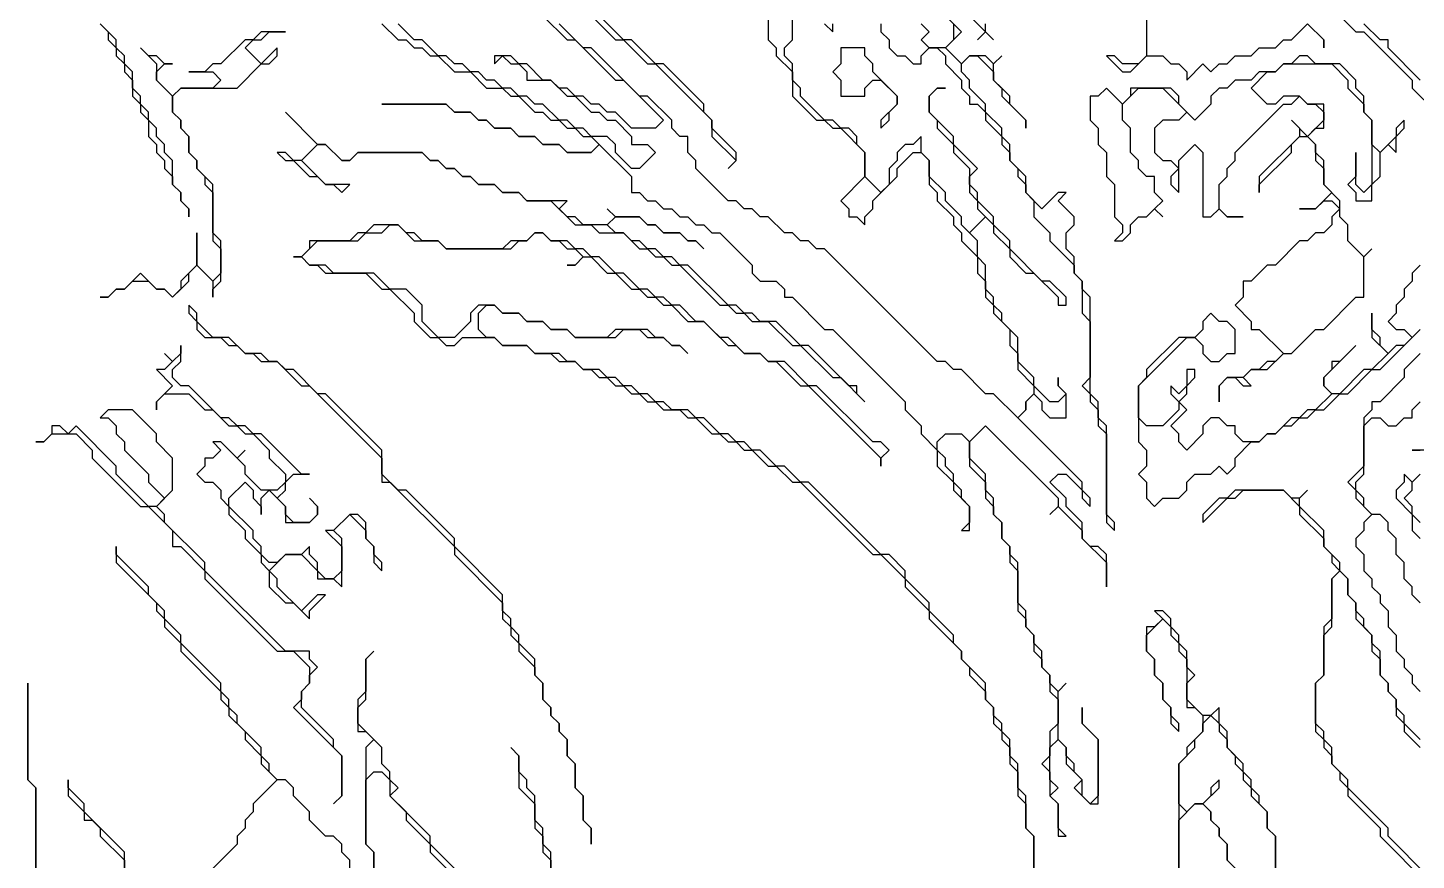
# Model space of a CAD drawing. Header units: metres. Extents: x 0 to 1000, y 0 to 1405.
# Drawn here: x 668 to 711.12, y 791.75 to 817.62 of the extents above; entities that cross this region are included whole.
import ezdxf

# ---------------------------------------------------------------- set-up
doc = ezdxf.new("R2010")
doc.units = ezdxf.units.M

msp = doc.modelspace()

# ---------------------------------------------------------------- linework, layer by layer
for points in [[(691, 818.5), (691, 817.25), (691.25, 817), (691.25, 816.75), (691.75, 816.25), (691.75, 815.5), (692.5, 814.75), (692.75, 814.75), (693, 814.5), (693.25, 814.5), (694, 813.75), (694, 813), (693.25, 812.25), (693.5, 812), (693.5, 811.75), (693.75, 811.75), (694, 811.5), (694, 811.75), (694.25, 812), (694.25, 812.25), (695, 813), (695, 813.25), (695.5, 813.75), (695.75, 813.75), (696, 813.5), (696, 812.75), (696.25, 812.5), (696.25, 812.25), (696.75, 811.75), (696.75, 811.5), (697, 811.25), (697, 811), (697.5, 810.5), (697.5, 810), (697.75, 809.75), (697.75, 809.25), (698, 809), (698, 808.75), (698.5, 808.25), (698.5, 807.75), (698.75, 807.5), (698.75, 807), (699.25, 806.5), (699.25, 806.25), (699, 806), (699, 805.75), (698.75, 805.5), (698, 806.25), (697.75, 806.25), (697, 807), (696.75, 807), (696.5, 807.25), (696.25, 807.25), (692.75, 810.75), (692.5, 810.75), (692.25, 811), (692, 811), (691.75, 811.25), (691.5, 811.25), (691, 811.75), (690.75, 811.75), (690.5, 812), (690.25, 812), (690, 812.25), (689.75, 812.25), (688.75, 813.25), (688.75, 813.5), (688.5, 813.75), (688.5, 814.25), (688.25, 814.25), (688, 814.5), (688, 814.75), (687.25, 815.5), (687, 815.5), (685.5, 817), (685.25, 817), (684.5, 817.75)], [(685.25, 818.25), (686.25, 817.25), (686.5, 817.25), (687.25, 816.5), (687.5, 816.5), (689.25, 814.75), (689.25, 814.25), (690, 813.5), (689.75, 813.25), (690, 813.5), (690, 813.75), (689.25, 814.5), (689.25, 814.75), (689, 815), (689, 815.25), (687.75, 816.5), (687.5, 816.5), (686.75, 817.25), (686.5, 817.25), (685.5, 818.25)], [(670.25, 817.75), (670.5, 817.5), (670.5, 817.25), (670.75, 817), (670.75, 816.75), (671, 816.5), (671, 816.25), (671.25, 816), (671.25, 815.5), (671.5, 815.25), (671.5, 815), (671.75, 814.75), (671.75, 814.25), (672, 814), (672, 813.75), (672.25, 813.5), (672.25, 813.25), (672.5, 813), (672.5, 812.75), (672.75, 812.5), (672.75, 812.25), (673, 812), (673, 811.75), (673, 812), (672.75, 812.25), (672.75, 812.5), (672.5, 812.75), (672.5, 813.5), (672.25, 813.75), (672.25, 814), (672, 814.25), (672, 814.5), (671.75, 814.75), (671.75, 815), (671.5, 815.25), (671.5, 815.5), (671.25, 815.75), (671.25, 816.25), (671, 816.5), (671, 816.75), (670.75, 817), (670.75, 817.25), (670.25, 817.75)], [(679, 817.75), (679.5, 817.25), (679.75, 817.25), (680, 817), (680.25, 817), (680.5, 816.75), (680.75, 816.75), (681.25, 816.25), (681.75, 816.25), (682.25, 815.75), (682.75, 815.75), (683, 815.5), (683.25, 815.5), (683.75, 815), (684, 815), (684.25, 814.75), (684.5, 814.75), (684.75, 814.5), (685, 814.5), (685.25, 814.25), (685.5, 814.25), (685.75, 814), (685.5, 813.75), (684.75, 813.75), (684.5, 814), (684, 814), (683.75, 814.25), (683.25, 814.25), (683, 814.5), (682.5, 814.5), (682.25, 814.75), (682, 814.75), (681.75, 815), (681.25, 815), (681, 815.25), (679, 815.25), (681, 815.25), (681.25, 815), (681.75, 815), (682, 814.75), (682.25, 814.75), (682.5, 814.5), (683, 814.5), (683.25, 814.25), (683.75, 814.25), (684, 814), (684.5, 814), (684.75, 813.75), (685.5, 813.75), (685.75, 814), (686.75, 813), (686.75, 812.5), (687, 812.5), (687.25, 812.25), (687.5, 812.25), (687.75, 812), (688, 812), (688.25, 811.75), (688.5, 811.75), (688.75, 811.5), (689, 811.5), (689.25, 811.25), (689.5, 811.25), (690.5, 810.25), (690.5, 810), (690.75, 809.75), (691.25, 809.75), (691.5, 809.5), (691.5, 809.25), (691.75, 809.25), (692.75, 808.25), (693, 808.25), (695.25, 806), (695.25, 805.75), (695.75, 805.25), (695.75, 805), (696.25, 804.5), (696.25, 804), (696.75, 803.5), (696.75, 803.25), (697.25, 802.75), (697.25, 802.25), (697, 802), (697.25, 802), (697.25, 802.75), (697, 803), (697, 803.25), (696.75, 803.5), (696.75, 803.75), (696.5, 804), (696.5, 804.25), (696.25, 804.5), (696.25, 804.75), (696.5, 805), (697, 805), (697.25, 804.75), (697.25, 804), (697.75, 803.5), (697.75, 803), (698, 802.75), (698, 802.5), (698.25, 802.25), (698.25, 801.75), (698.5, 801.5), (698.5, 801), (698.75, 800.75), (698.75, 799.5), (699, 799.25), (699, 799), (699.25, 798.75), (699.25, 798.25), (699.5, 798), (699.5, 797.75), (699.75, 797.5), (699.75, 797), (700, 796.75), (700, 796), (699.75, 795.75), (699.75, 795), (699.5, 794.75), (699.75, 794.5), (699.75, 793.75), (700, 793.5), (700, 792.5), (700.25, 792.5), (700, 792.75), (700, 793.5), (699.75, 793.75), (700, 794), (699.75, 794.25), (699.75, 795.25), (700, 795.5), (700.25, 795.25), (700.25, 794.75), (700.75, 794.25), (700.5, 794), (701, 793.5), (701.25, 793.5), (701.25, 795.5), (700.75, 796), (700.75, 796.5), (700.75, 796), (701.25, 795.5), (701.25, 793.75), (701, 793.5), (700.75, 793.75), (700.75, 794.25), (700.5, 794.5), (700.5, 794.75), (700.25, 795), (700.25, 795.25), (700, 795.5), (700, 797), (700.25, 797.25), (700, 797), (699.75, 797.25), (699.75, 797.5), (699.5, 797.75), (699.5, 798.25), (699.25, 798.5), (699.25, 798.75), (699, 799), (699, 799.5), (698.75, 799.75), (698.75, 801), (698.5, 801.25), (698.5, 801.5), (698.25, 801.75), (698.25, 802.25), (698, 802.5), (698, 803), (697.75, 803.25), (697.75, 803.75), (697.25, 804.25), (697.25, 804.75), (697.75, 805.25), (700, 803), (700, 802.75), (699.75, 802.5), (700, 802.75), (700.75, 802), (700.75, 801.75), (701.5, 801), (701.5, 800.25), (701.5, 801.25), (701.25, 801.5), (701, 801.5), (700.75, 801.75), (700.75, 802.25), (700.25, 802.75), (700.25, 803), (699.75, 803.5), (700, 803.75), (700.25, 803.75), (700.75, 803.25), (700.75, 803), (701, 802.75), (701, 803), (700.75, 803.25), (700.75, 803.5), (698.75, 805.5), (699, 805.75), (699, 806), (699.25, 806.25), (699.5, 806), (699.5, 805.75), (699.75, 805.5), (700.25, 805.5), (700.25, 806.25), (700, 806.5), (700, 806.75), (700, 806.5), (700.25, 806.25), (700, 806), (699.75, 806), (699.25, 806.5), (699.25, 806.75), (698.75, 807.25), (698.75, 808), (698.25, 808.5), (698.25, 808.75), (698, 809), (698, 809.25), (697.75, 809.5), (697.75, 810.25), (697.5, 810.5), (697.5, 811), (697.25, 811.25), (697.75, 811.75), (698, 811.5), (698, 811.25), (698.5, 810.75), (698.5, 810.5), (699, 810), (699.25, 810), (700, 809.25), (700, 809), (700.25, 809), (700.25, 809.25), (699.75, 809.75), (699.5, 809.75), (698.5, 810.75), (698.5, 811), (698, 811.5), (698, 811.75), (697.5, 812.25), (697.5, 812.5), (697.25, 812.75), (697.25, 813), (697.5, 813.25), (696.75, 814), (696.75, 814.25), (696, 815), (696, 815.5), (696.25, 815.75), (696.5, 815.75), (696.25, 815.75), (696, 815.5), (696, 815), (696.25, 814.75), (696.25, 814.5), (696.75, 814), (696.75, 813.75), (697.25, 813.25), (697.25, 812.5), (697.5, 812.25), (697.5, 812), (697.75, 811.75), (697.25, 811.25), (697, 811.5), (697, 811.75), (696.5, 812.25), (696.5, 812.5), (696, 813), (696, 813.5), (695.75, 813.75), (695.75, 814.25), (695.5, 814), (695.25, 814), (695, 813.75), (695, 813.5), (694.75, 813.25), (694.75, 812.75), (694.5, 812.5), (694, 813), (694, 813.75), (693.75, 814), (693.75, 814.25), (693.5, 814.5), (693.25, 814.5), (693, 814.75), (692.75, 814.75), (692, 815.5), (692, 815.75), (691.75, 816), (691.75, 816.5), (691.5, 816.75), (691.5, 817), (691.75, 817.25), (691.75, 818)], [(684, 818), (684.75, 817.25), (685, 817.25), (686.25, 816), (686.5, 816), (687.75, 814.75), (687.5, 814.5), (686.75, 814.5), (686.25, 815), (686, 815), (685.75, 815.25), (685.5, 815.25), (685.25, 815.5), (685, 815.5), (684.75, 815.75), (684.5, 815.75), (684.25, 816), (684, 816), (683.5, 816.5), (683.25, 816.5), (683, 816.75), (682.5, 816.75), (682.5, 816.5), (682.75, 816.75), (683, 816.5), (683.25, 816.5), (683.5, 816.25), (683.5, 816), (684.25, 816), (684.75, 815.5), (685, 815.5), (685.5, 815), (685.75, 815), (686, 814.75), (686.25, 814.75), (686.75, 814.25), (686.75, 814), (687.25, 814), (687.5, 813.75), (687, 813.25), (686.75, 813.25), (686.25, 813.75), (686.25, 814), (686, 814.25), (685.5, 814.25), (685.25, 814.5), (685, 814.5), (684.75, 814.75), (684.5, 814.75), (684, 815.25), (683.75, 815.25), (683.5, 815.5), (683.25, 815.5), (683, 815.75), (682.75, 815.75), (682.5, 816), (682.25, 816), (682, 816.25), (681.75, 816.25), (681.5, 816.5), (681.25, 816.5), (681, 816.75), (680.75, 816.75), (680.25, 817.25), (680, 817.25), (679.5, 817.75)], [(692.75, 817.75), (693, 817.5), (693, 817.75)], [(694.5, 817.75), (694.5, 817.5), (694.75, 817.25), (694.75, 817), (695, 816.75), (695.25, 816.75), (695.5, 816.5), (695.75, 816.5), (695.75, 816.75), (696, 817), (696.25, 817), (696.5, 816.75), (696.5, 816.5), (697, 816), (697, 815.75), (697.25, 815.5), (697.25, 815.25), (697.5, 815.25), (697.75, 815), (697.75, 814.75), (698.25, 814.25), (698.25, 814), (698.5, 813.75), (698.5, 813.5), (698.75, 813.25), (698.75, 813), (699, 812.75), (699, 812.5), (699.25, 812.25), (699.25, 811.75), (699.75, 811.25), (699.75, 811), (700.5, 810.25), (700.5, 810), (700.75, 809.75), (700.75, 808.75), (701, 808.5), (701, 806.75), (700.75, 806.5), (701, 806.25), (701, 806), (701.25, 805.75), (701.25, 805.25), (701.5, 805), (701.5, 802.25), (701.75, 802), (701.75, 802.25), (701.5, 802.5), (701.5, 805.25), (701.25, 805.5), (701.25, 806), (701, 806.25), (701, 809.25), (700.75, 809.5), (700.75, 809.75), (700.5, 810), (700.5, 810.5), (700.25, 810.75), (700.25, 811.25), (700.5, 811.5), (700.5, 811.75), (700, 812.25), (700.25, 812.5), (700, 812.5), (699.5, 812), (699, 812.5), (699, 813), (698.5, 813.5), (698.5, 814), (698.25, 814.25), (698.25, 814.5), (697.75, 815), (697.75, 815.25), (697.25, 815.75), (697.25, 816), (697, 816.25), (697, 816.5), (697.25, 816.75), (697.5, 816.75), (698, 816.25), (698, 816), (698.25, 815.75), (698.25, 815.5), (699, 814.75), (699, 814.5), (699, 814.75), (698.5, 815.25), (698.5, 815.5), (698, 816), (698, 816.5), (698.25, 816.75), (698, 816.5), (697.75, 816.75), (697.25, 816.75), (697, 816.5), (696.5, 817), (697, 817.5), (696.5, 818)], [(696.75, 817.75), (696.75, 817.25), (696.5, 817), (696, 817), (695.75, 817.25), (696, 817.5), (695.75, 817.75)], [(697.25, 818), (697.75, 817.5), (697.5, 817.25), (697.75, 817.5), (698, 817.25), (697.75, 817.5), (697.75, 817.75)], [(702.75, 818), (702.75, 816.75), (702.5, 816.5), (702, 816.5), (701.75, 816.75), (701.5, 816.75), (702, 816.25), (702.25, 816.25), (702.75, 816.75), (703.25, 816.75), (703.5, 816.5), (703.75, 816.5), (704, 816.25), (704, 816), (704.5, 816.5), (704.75, 816.25), (705, 816.5), (705.25, 816.5), (705.5, 816.75), (706, 816.75), (706.25, 817), (706.75, 817), (707, 817.25), (707.25, 817.25), (707.75, 817.75), (708.25, 817.25), (708.25, 817), (708.25, 817.25), (707.75, 817.75)], [(708.75, 818), (709.25, 817.5), (709.5, 817.5), (711, 816), (711, 815.75), (711.75, 815)], [(711.25, 816), (710.25, 817), (710.25, 817.25), (710, 817.25), (709.5, 817.75)], [(699.25, 791.5), (699.25, 792.5), (699, 792.75), (699, 793.75), (698.75, 794), (698.75, 794.75), (698.5, 795), (698.5, 795.5), (698.25, 795.75), (698.25, 796), (698, 796.25), (698, 796.5), (697.75, 796.75), (697.75, 797.25), (697, 798), (697, 798.25), (696.75, 798.5), (696.75, 798.75), (696, 799.5), (696, 799.75), (695.25, 800.5), (695.25, 800.75), (694.75, 801.25), (694.5, 801.25), (692.25, 803.5), (692, 803.5), (691.5, 804), (691.25, 804), (690.75, 804.5), (690.5, 804.5), (690.25, 804.75), (690, 804.75), (689.75, 805), (689.5, 805), (689, 805.5), (688.75, 805.5), (688.5, 805.75), (688, 805.75), (687.75, 806), (687.5, 806), (687.25, 806.25), (687, 806.25), (686.75, 806.5), (686.5, 806.5), (686.25, 806.75), (686, 806.75), (685.75, 807), (685.25, 807), (685, 807.25), (684.75, 807.25), (684.5, 807.5), (683.75, 807.5), (683.5, 807.75), (682.75, 807.75), (682.5, 808), (682.25, 808), (682, 808.25), (682, 808.75), (682.25, 809), (682.5, 809), (682.75, 808.75), (683.25, 808.75), (683.5, 808.5), (684, 808.5), (684.25, 808.25), (684.75, 808.25), (685, 808), (686.25, 808), (686.5, 808.25), (687, 808.25), (687.25, 808), (687.75, 808), (688, 807.75), (688.25, 807.75), (688.5, 807.5), (688.25, 807.75), (688, 807.75), (687.75, 808), (687.5, 808), (687.25, 808.25), (686.25, 808.25), (686, 808), (685, 808), (684.75, 808.25), (684.25, 808.25), (684, 808.5), (683.5, 808.5), (683.25, 808.75), (682.75, 808.75), (682.5, 809), (682, 809), (681.75, 808.75), (681.75, 808.5), (681.25, 808), (680.75, 808), (680.25, 808.5), (680.25, 809), (679.75, 809.5), (679.25, 809.5), (678.75, 810), (677.5, 810), (677.25, 810.25), (676.75, 810.25), (676.5, 810.5), (677, 811), (678.25, 811), (678.5, 811.25), (679, 811.25), (679.25, 811.5), (679.5, 811.5), (680, 811), (680.75, 811), (681, 810.75), (683, 810.75), (683.25, 811), (683.5, 811), (683.75, 811.25), (684, 811.25), (684.25, 811), (684.5, 811), (684.75, 810.75), (685, 810.75), (685.25, 810.5), (685, 810.25), (684.75, 810.25), (685, 810.25), (685.25, 810.5), (685.5, 810.5), (686, 810), (686.25, 810), (686.75, 809.5), (687, 809.5), (687.25, 809.25), (687.5, 809.25), (687.75, 809), (688, 809), (688.5, 808.5), (689, 808.5), (689.75, 807.75), (690, 807.75), (690.25, 807.5), (690.75, 807.5), (691, 807.25), (691.25, 807.25), (692, 806.5), (692.25, 806.5), (694.5, 804.25), (694.5, 804), (694.5, 804.25), (694.75, 804.5), (694.5, 804.75), (694.25, 804.75), (692.5, 806.5), (692.25, 806.5), (691.5, 807.25), (691, 807.25), (690.75, 807.5), (690.25, 807.5), (689.75, 808), (689.5, 808), (689, 808.5), (688.75, 808.5), (688.25, 809), (688, 809), (687.75, 809.25), (687.5, 809.25), (687.25, 809.5), (687, 809.5), (686.5, 810), (686.25, 810), (685.75, 810.5), (685.5, 810.5), (685.25, 810.75), (685, 810.75), (684.75, 811), (684.25, 811), (684, 811.25), (683.75, 811.25), (683.5, 811), (683, 811), (682.75, 810.75), (681, 810.75), (680.75, 811), (680.25, 811), (680, 811.25), (679.75, 811.25), (679.5, 811.5), (678.75, 811.5), (678.5, 811.25), (678.25, 811.25), (678, 811), (676.75, 811), (676.75, 810.75), (676.5, 810.5), (676.25, 810.5), (676.5, 810.5), (676.75, 810.25), (677, 810.25), (677.25, 810), (678.5, 810), (679, 809.5), (679.25, 809.5), (680, 808.75), (680, 808.5), (680.5, 808), (680.75, 808), (681, 807.75), (681.25, 807.75), (681.5, 808), (682.5, 808), (682.75, 807.75), (683.5, 807.75), (683.75, 807.5), (684.25, 807.5), (684.5, 807.25), (685, 807.25), (685.25, 807), (685.5, 807), (685.75, 806.75), (686, 806.75), (686.25, 806.5), (686.5, 806.5), (686.75, 806.25), (687, 806.25), (687.25, 806), (687.5, 806), (687.75, 805.75), (688.25, 805.75), (688.5, 805.5), (688.75, 805.5), (689.25, 805), (689.5, 805), (689.75, 804.75), (690, 804.75), (690.25, 804.5), (690.5, 804.5), (691, 804), (691.25, 804), (691.75, 803.5), (692, 803.5), (694.25, 801.25), (694.5, 801.25), (695.25, 800.5), (695.25, 800.25), (696, 799.5), (696, 799.25), (697, 798.25), (697, 798), (697.25, 797.75), (697.25, 797.5), (697.75, 797), (697.75, 796.75), (698, 796.5), (698, 796), (698.25, 795.75), (698.25, 795.5), (698.5, 795.25), (698.5, 794.75), (698.75, 794.5), (698.75, 793.75), (699, 793.5), (699, 792.75), (699.25, 792.5), (699.25, 791.25)], [(711.25, 810.25), (711, 810), (711, 809.75), (710.75, 809.5), (710.75, 809.25), (710.5, 809), (710.5, 808.75), (710.25, 808.5), (710.5, 808.25), (710.75, 808.25), (711, 808), (710.75, 807.75), (710.5, 807.75), (710.25, 807.5), (710, 807.75), (710, 808), (709.75, 808.25), (709.75, 808.75), (709.75, 808), (710.25, 807.5), (709.75, 807), (709.5, 807), (708.75, 806.25), (708.5, 806.25), (708.25, 806.5), (708.25, 806.75), (709.25, 807.75), (708.75, 807.25), (708.5, 807.25), (708.5, 807), (708.25, 806.75), (708.25, 806.5), (708.5, 806.25), (708, 805.75), (707.75, 805.75), (707.5, 805.5), (707.25, 805.5), (706.75, 805), (706.5, 805), (706.25, 804.75), (705.75, 804.75), (705.5, 805), (705.5, 805.25), (705.25, 805.25), (705, 805.5), (704.75, 805.5), (704.5, 805.25), (704.5, 805), (704, 804.5), (703.75, 804.75), (703.75, 805), (703.5, 805.25), (704, 805.75), (703.75, 806), (704, 806.25), (704, 806.5), (704.25, 806.75), (704.25, 807), (704, 807), (704, 806.5), (703.75, 806.25), (703.5, 806.5), (703.5, 806.25), (703.75, 806), (703.75, 805.75), (703.25, 805.25), (702.75, 805.25), (702.5, 805.5), (702.5, 806.5), (704, 808), (704.25, 808), (704.5, 807.75), (704.5, 807.5), (704.75, 807.25), (705, 807.25), (705.25, 807.5), (705.5, 807.5), (705.5, 808.25), (705.25, 808.5), (705, 808.5), (704.75, 808.75), (704.5, 808.5), (704.5, 808.25), (704.25, 808), (703.75, 808), (702.75, 807), (702.75, 806.75), (702.5, 806.5), (702.5, 804.75), (702.75, 804.5), (702.75, 804), (702.5, 803.75), (702.75, 803.5), (702.75, 803), (703, 802.75), (703.25, 803), (703.75, 803), (704, 803.25), (704, 803.5), (704.25, 803.75), (704.75, 803.75), (705, 804), (705.25, 803.75), (705.5, 804), (705.5, 804.25), (706, 804.75), (706.25, 804.75), (706.5, 805), (706.75, 805), (707, 805.25), (707.25, 805.25), (707.5, 805.5), (707.75, 805.5), (708, 805.75), (708.25, 805.75), (708.75, 806.25), (709, 806.25), (709.75, 807), (710, 807), (711.25, 808.25)], [(711.25, 807.5), (710.75, 807), (710.75, 806.75), (710, 806), (709.75, 806), (709.75, 805.75), (709.5, 805.5), (709.5, 804), (709, 803.5), (709.25, 803.25), (709.25, 803), (709.75, 802.5), (709.5, 802.25), (709.5, 802), (709.25, 801.75), (709.25, 801.5), (709.5, 801.25), (709.5, 800.75), (709.75, 800.5), (709.75, 800.25), (710, 800), (710, 799.75), (710.25, 799.5), (710.25, 799), (710.5, 798.75), (710.5, 798.25), (710.75, 798), (710.75, 797.75), (711, 797.5), (711, 797.25), (711.25, 797)], [(711.25, 799.75), (711, 800), (711, 800.25), (710.75, 800.5), (710.75, 801), (710.5, 801.25), (710.5, 801.75), (710.25, 802), (710.25, 802.25), (710, 802.5), (709.75, 802.5), (709.5, 802.75), (709.5, 803), (709.25, 803.25), (709.25, 803.5), (709.5, 803.75), (709.5, 805.25), (709.75, 805.5), (710, 805.5), (710.25, 805.25), (710.5, 805.25), (710.75, 805.5), (711, 805.5), (711, 805.75), (711.25, 806)], [(711.5, 804.5), (711, 804.5), (711.25, 804.5)], [(711.25, 803.75), (711, 803.5), (710.75, 803.75), (710.75, 803.5), (710.5, 803.25), (710.5, 803), (711, 802.5), (711, 802), (711.25, 801.75)], [(711.25, 802.25), (711, 802.5), (711, 802.75), (710.75, 803), (711, 803.25), (711, 803.5), (711.25, 803.75)], [(711.25, 795.5), (710.75, 796), (710.75, 796.25), (710.5, 796.5), (710.5, 796.75), (710.25, 797), (710.25, 797.25), (710, 797.5), (710, 798.25), (709.75, 798.5), (709.75, 798.75), (709.5, 799), (709.5, 799.25), (709.25, 799.5), (709.25, 799.75), (709, 800), (709, 800.5), (708.75, 800.75), (708.75, 801), (708.25, 801.5), (708.25, 802), (707.5, 802.75), (707.5, 803), (707.75, 803.25), (707.5, 803), (707.25, 803), (707, 803.25), (705.5, 803.25), (705.25, 803), (705, 803), (704.5, 802.5), (704.5, 802.25), (705.25, 803), (705.5, 803), (705.75, 803.25), (707, 803.25), (707.5, 802.75), (707.5, 802.5), (708.25, 801.75), (708.25, 801.5), (708.5, 801.25), (708.5, 801), (708.75, 800.75), (708.5, 800.5), (708.5, 799.25), (708.25, 799), (708.25, 797.5), (708, 797.25), (708, 795.75), (708.25, 795.5), (708.25, 795.25), (708.5, 795), (708.5, 794.75), (708.75, 794.5), (708.75, 794.25), (709, 794), (709, 793.75), (710, 792.75), (710, 792.5), (711.5, 791)], [(678, 791), (678, 791.75), (677.75, 792), (677.75, 792.25), (677.5, 792.5), (677.25, 792.5), (676.75, 793), (676.75, 793.25), (676.25, 793.75), (676.25, 794), (676, 794.25), (675.75, 794.25), (675.5, 794.5), (675.5, 794.75), (675.25, 795), (675.25, 795.25), (674.5, 796), (674.5, 796.25), (674.25, 796.5), (674.25, 796.75), (674, 797), (674, 797.25), (672.75, 798.5), (672.75, 798.75), (672.25, 799.25), (672.25, 799.5), (671.75, 800), (671.75, 800.25), (670.75, 801.25), (670.75, 801.5), (670.75, 801), (672, 799.75), (672, 799.5), (672.25, 799.25), (672.25, 799), (672.75, 798.5), (672.75, 798.25), (674, 797), (674, 796.75), (674.25, 796.5), (674.25, 796.25), (674.75, 795.75), (674.75, 795.5), (675.25, 795), (675.25, 794.75), (675.75, 794.25), (675, 793.5), (675, 793.25), (674.75, 793), (674.75, 792.75), (674.5, 792.5), (674.5, 792.25), (673, 790.75)], [(711.5, 791.25), (710.25, 792.5), (710.25, 792.75), (709, 794), (709, 794.25), (708.5, 794.75), (708.5, 795.25), (708.25, 795.5), (708.25, 795.75), (708, 796), (708, 797.25), (708.25, 797.5), (708.25, 798.75), (708.5, 799), (708.5, 800.5), (708.75, 800.75), (709, 800.5), (709, 800), (709.25, 799.75), (709.25, 799.25), (709.75, 798.75), (709.75, 798.25), (710, 798), (710, 797.5), (710.25, 797.25), (710.25, 797), (710.5, 796.75), (710.5, 796.25), (710.75, 796), (710.75, 795.75), (711.25, 795.25)], [(706.75, 791.5), (706.75, 792.5), (706.5, 792.75), (706.5, 793.25), (706.25, 793.5), (706.25, 793.75), (706, 794), (706, 794.25), (705.75, 794.5), (705.75, 794.75), (705.25, 795.25), (705.25, 795.75), (705, 796), (705, 796.5), (704.75, 796.25), (704.5, 796.25), (704, 796.75), (704, 797.25), (704.25, 797.5), (704, 797.75), (704, 798.25), (703.75, 798.5), (703.75, 798.75), (703.5, 799), (703.5, 799.25), (703.25, 799.5), (703, 799.5), (703.25, 799.25), (703, 799), (702.75, 799), (702.75, 798.25), (703, 798), (703, 797.5), (703.25, 797.25), (703.25, 796.75), (703.5, 796.5), (703.5, 796), (703.75, 795.75), (703.75, 796), (703.5, 796.25), (703.5, 796.5), (703.25, 796.75), (703.25, 797.25), (703, 797.5), (703, 798), (702.75, 798.25), (702.75, 798.75), (703.25, 799.25), (703.5, 799), (703.5, 798.75), (703.75, 798.5), (703.75, 798.25), (704, 798), (704, 796.5), (704.25, 796.5), (704.5, 796.25), (704.5, 795.75), (704, 795.25), (704, 795), (703.75, 794.75), (703.75, 791)], [(682, 790.75), (680.5, 792.25), (680.5, 792.5), (679.25, 793.75), (679.5, 794), (679.25, 794.25), (679.25, 794.5), (679, 794.75), (679, 795.25), (678.25, 796), (678.25, 796.5), (678.5, 796.75), (678.5, 798), (678.75, 798.25), (678.5, 798), (678.5, 797), (678.25, 796.75), (678.25, 795.75), (678.5, 795.75), (678.75, 795.5), (678.5, 795.25), (678.5, 792.25), (678.75, 792), (678.75, 791), (678.75, 792), (678.5, 792.25), (678.5, 794.25), (678.75, 794.5), (679, 794.5), (679.25, 794.25), (679.25, 793.75), (679.75, 793.25), (679.75, 793), (680.5, 792.25), (680.5, 792), (681.5, 791)], [(668.25, 790), (668.25, 794), (668, 794.25), (668, 797.25), (668, 794.25), (668.25, 794), (668.25, 790)], [(705.5, 791.5), (705.25, 791.75), (705.25, 792.25), (705, 792.5), (705, 792.75), (704.75, 793), (704.75, 793.25), (704.5, 793.5), (705, 794), (705, 794.25), (704.75, 794), (704.75, 793.75), (704.5, 793.5), (704.25, 793.5), (704, 793.25), (703.75, 793.5), (703.75, 794.75), (704.25, 795.25), (704.25, 795.5), (704.5, 795.75), (704.5, 796), (704.75, 796.25), (705, 796), (705, 795.75), (705.25, 795.5), (705.25, 795.25), (705.5, 795), (705.5, 794.75), (705.75, 794.5), (705.75, 794.25), (706, 794), (706, 793.75), (706.5, 793.25), (706.5, 792.75), (706.75, 792.5), (706.75, 791.5)], [(684.25, 791.5), (684.25, 792), (684, 792.25), (684, 792.75), (683.75, 793), (683.75, 793.75), (683.5, 794), (683.5, 794.25), (683.25, 794.5), (683.25, 795), (683, 795.25), (683.25, 795), (683.25, 794), (683.75, 793.5), (683.75, 792.75), (684, 792.5), (684, 792), (684.25, 791.75), (684.25, 791.5)], [(671, 791.5), (671, 792), (669.75, 793.25), (669.75, 793.5), (669.25, 794), (669.25, 794.25), (669.25, 793.75), (669.75, 793.25), (669.75, 793), (670, 793), (670.25, 792.75), (670.25, 792.5), (671, 791.75), (671, 791.5)], [(703.75, 791), (703.75, 793), (704.25, 793.5), (704.5, 793.5), (704.75, 793.25), (704.75, 793), (705, 792.75), (705, 792.5), (705.25, 792.25), (705.25, 791.75), (705.5, 791.5)]]:
    msp.add_lwpolyline(points)
for points in [[(675.25, 817.5), (675, 817.25), (674.75, 817.25), (674, 816.5), (673.75, 816.5), (673.5, 816.25), (673, 816.25), (673.75, 816.25), (674, 816), (673.75, 815.75), (672.75, 815.75), (672.5, 815.5), (672, 816), (672, 816.25), (672.25, 816.5), (672.5, 816.5), (672.25, 816.5), (672, 816.75), (671.75, 816.75), (671.5, 817), (672, 816.5), (672, 816), (672.5, 815.5), (672.5, 815), (672.75, 814.75), (672.75, 814.5), (673, 814.25), (673, 813.75), (673.25, 813.5), (673.25, 813.25), (673.5, 813), (673.5, 812.75), (673.75, 812.5), (673.75, 811), (674, 810.75), (674, 810), (673.75, 809.75), (673.25, 810.25), (673.25, 811.25), (673.25, 810.25), (672.75, 809.75), (672.75, 809.5), (672.5, 809.25), (672.25, 809.5), (672, 809.5), (671.5, 810), (671, 809.5), (670.75, 809.5), (670.5, 809.25), (670.25, 809.25), (670.5, 809.25), (670.75, 809.5), (671, 809.5), (671.25, 809.75), (671.75, 809.75), (672, 809.5), (672.25, 809.5), (672.5, 809.25), (673, 809.75), (673, 810), (673.25, 810.25), (673.75, 809.75), (673.75, 809.25), (673.75, 809.5), (674, 809.75), (674, 811), (673.75, 811.25), (673.75, 812.75), (673.25, 813.25), (673.25, 813.5), (673, 813.75), (673, 814.25), (672.75, 814.5), (672.75, 814.75), (672.5, 815), (672.5, 815.5), (672.75, 815.75), (674.5, 815.75), (675.25, 816.5), (675.5, 816.5), (675.75, 816.75), (675.75, 817), (675.25, 816.5), (674.75, 817), (675, 817.25), (675.25, 817.25), (675.5, 817.5), (676, 817.5)], [(693.25, 817), (693.25, 816.5), (693, 816.25), (693.25, 816), (693.25, 815.5), (694, 815.5), (694, 815.75), (694.25, 816), (694.5, 816), (695, 815.5), (695, 815.25), (694.5, 814.75), (694.5, 814.5), (694.75, 814.75), (694.75, 815), (695, 815.25), (695, 815.5), (694.25, 816.25), (694.25, 816.5), (694, 816.75), (694, 817)], [(707.5, 816.75), (707.25, 816.5), (707, 816.5), (706.75, 816.25), (706.25, 816.25), (706, 816), (705.5, 816), (705.25, 815.75), (705, 815.75), (704.75, 815.5), (704.75, 815.25), (704.25, 814.75), (703.75, 815.25), (703.75, 815.5), (703.5, 815.75), (702.25, 815.75), (702.25, 815.5), (702, 815.25), (701.5, 815.75), (701.25, 815.5), (701, 815.5), (701, 814.75), (701.25, 814.5), (701.25, 814), (701.5, 813.75), (701.5, 813), (701.75, 812.75), (701.75, 811.75), (702, 811.5), (702, 811.25), (701.75, 811), (702, 811), (702.25, 811.25), (702.25, 811.5), (702.5, 811.75), (702.75, 811.75), (703, 812), (703.25, 811.75), (703, 812), (703.25, 812.25), (703, 812.5), (703, 813), (702.75, 813), (702.5, 813.25), (702.5, 813.5), (702.25, 813.75), (702.25, 814.5), (702, 814.75), (702, 815.25), (702.5, 815.75), (703.25, 815.75), (704, 815), (703.75, 814.75), (703.25, 814.75), (703, 814.5), (703, 813.75), (703.25, 813.5), (703.5, 813.5), (703.75, 813.25), (703.5, 813), (703.5, 812.75), (703.75, 812.5), (703.75, 813.5), (704.25, 814), (704.5, 813.75), (704.5, 811.75), (704.75, 811.75), (705, 812), (705.25, 811.75), (705.75, 811.75), (705.25, 811.75), (705, 812), (705, 812.75), (705.25, 813), (705.25, 813.25), (705.5, 813.5), (705.5, 813.75), (707, 815.25), (707.25, 815.25), (707.5, 815.5), (707.75, 815.25), (708, 815.25), (708.25, 815), (708.25, 814.75), (707.75, 814.25), (707.25, 814.75), (707.5, 814.5), (707.5, 814.25), (706.25, 813), (706.25, 812.5), (706.25, 812.75), (707.25, 813.75), (707.25, 814), (707.5, 814.25), (707.75, 814.25), (708, 814), (708, 813.5), (708.25, 813.25), (708.25, 812.75), (708.5, 812.5), (708, 812), (707.5, 812), (708, 812), (708.25, 812.25), (708.5, 812.25), (708.75, 812), (708.5, 811.75), (708.5, 811.5), (708.25, 811.25), (708, 811.25), (707.75, 811), (707.5, 811), (706.75, 810.25), (706.5, 810.25), (706, 809.75), (705.75, 809.75), (705.75, 809.25), (705.5, 809), (706, 808.5), (706, 808.25), (706.25, 808.25), (707, 807.5), (706.75, 807.25), (706.5, 807.25), (706.25, 807), (706, 807), (705.75, 806.75), (705.25, 806.75), (705, 806.5), (705, 806), (705, 806.5), (705.25, 806.75), (705.5, 806.75), (705.75, 806.5), (706, 806.5), (705.75, 806.75), (706, 807), (706.5, 807), (707, 807.5), (707.25, 807.5), (708, 808.25), (708.25, 808.25), (709.25, 809.25), (709.5, 809.25), (709.5, 810.5), (709.75, 810.75), (709.5, 810.5), (709, 811), (709, 811.5), (708.75, 811.75), (708.75, 812.25), (708.25, 812.75), (708.25, 813.5), (708, 813.75), (708, 814), (707.75, 814.25), (708, 814.5), (708.25, 814.5), (708.25, 815.25), (707.75, 815.25), (707.5, 815.5), (707, 815.5), (706.75, 815.25), (706.5, 815.25), (706, 815.75), (706.5, 816.25), (706.75, 816.25), (707, 816.5), (708.5, 816.5), (709, 816), (709, 815.75), (709.5, 815.25), (709.5, 815), (709.75, 814.75), (709.75, 812.75), (709.5, 812.5), (709.25, 812.75), (709.25, 813.75), (709.25, 813), (709, 812.75), (709.25, 812.5), (709.25, 812.25), (709.75, 812.25), (709.75, 812.75), (710, 813), (710, 813.75), (710.25, 814), (710.5, 813.75), (710.5, 814.25), (710.75, 814.5), (710.75, 814.75), (710.5, 814.5), (710.5, 814.25), (710, 813.75), (709.75, 814), (709.75, 814.75), (709.5, 815), (709.5, 815.5), (709.25, 815.75), (709.25, 816), (708.75, 816.5), (708, 816.5), (707.75, 816.75)], [(676, 815), (677, 814), (676.5, 813.5), (676.25, 813.5), (676, 813.75), (675.75, 813.75), (676, 813.5), (676.25, 813.5), (676.75, 813), (677, 813), (677.25, 812.75), (677.5, 812.75), (677.75, 812.5), (678, 812.75), (677.25, 812.75), (676.5, 813.5), (677, 814), (677.25, 814), (677.75, 813.5), (678, 813.5), (678.25, 813.75), (680.25, 813.75), (680.5, 813.5), (680.75, 813.5), (681, 813.25), (681.25, 813.25), (681.5, 813), (681.75, 813), (682, 812.75), (682.5, 812.75), (682.75, 812.5), (683.25, 812.5), (683.5, 812.25), (684.25, 812.25), (685, 811.5), (685.5, 811.5), (685.75, 811.25), (686.5, 811.25), (687, 810.75), (687.25, 810.75), (687.5, 810.5), (687.75, 810.5), (688, 810.25), (688.25, 810.25), (689.5, 809), (689.75, 809), (690, 808.75), (690.25, 808.75), (690.5, 808.5), (691, 808.5), (691.75, 807.75), (692, 807.75), (693, 806.75), (693.25, 806.75), (694, 806), (693.75, 806.25), (693.75, 806.5), (693.5, 806.5), (692.25, 807.75), (692, 807.75), (691.25, 808.5), (690.75, 808.5), (690.5, 808.75), (690.25, 808.75), (690, 809), (689.75, 809), (688.5, 810.25), (688.25, 810.25), (688, 810.5), (687.75, 810.5), (687.5, 810.75), (687.25, 810.75), (687, 811), (686.75, 811), (686.5, 811.25), (686.25, 811.25), (686, 811.5), (686.25, 811.75), (687, 811.75), (687.25, 811.5), (687.5, 811.5), (687.75, 811.25), (688.25, 811.25), (688.5, 811), (688.75, 811), (689, 810.75), (688.75, 811), (688.5, 811), (688.25, 811.25), (687.75, 811.25), (687.5, 811.5), (687.25, 811.5), (687, 811.75), (686.25, 811.75), (686, 812), (686.25, 811.75), (686, 811.5), (685.25, 811.5), (685, 811.75), (684.75, 811.75), (684.5, 812), (684.75, 812.25), (683.5, 812.25), (683.25, 812.5), (682.75, 812.5), (682.5, 812.75), (682, 812.75), (681.75, 813), (681.5, 813), (681.25, 813.25), (681, 813.25), (680.75, 813.5), (680.5, 813.5), (680.25, 813.75), (678.25, 813.75), (678, 813.5), (677.75, 813.5), (677.25, 814), (677, 814)], [(673, 809), (673, 808.75), (673.25, 808.5), (673.25, 808.25), (673.5, 808), (674, 808), (674.25, 807.75), (674.5, 807.75), (674.75, 807.5), (675, 807.5), (675.25, 807.25), (675.75, 807.25), (676.5, 806.5), (676.75, 806.5), (679, 804.25), (679, 803.5), (679.25, 803.5), (681.25, 801.5), (681.25, 801.25), (682.75, 799.75), (682.75, 799.25), (683, 799), (683, 798.75), (683.25, 798.5), (683.25, 798.25), (683.75, 797.75), (683.75, 797.5), (684, 797.25), (684, 796.75), (684.25, 796.5), (684.25, 796.25), (684.5, 796), (684.5, 795.75), (684.75, 795.5), (684.75, 795), (685, 794.75), (685, 794), (685.25, 793.75), (685.25, 793), (685.5, 792.75), (685.5, 792.25), (685.5, 792.75), (685.25, 793), (685.25, 793.75), (685, 794), (685, 794.75), (684.75, 795), (684.75, 795.5), (684.5, 795.75), (684.5, 796), (684.25, 796.25), (684.25, 796.5), (684, 796.75), (684, 797.25), (683.75, 797.5), (683.75, 798), (683.25, 798.5), (683.25, 798.75), (683, 799), (683, 799.25), (682.75, 799.5), (682.75, 800), (681.25, 801.5), (681.25, 801.75), (679.75, 803.25), (679.5, 803.25), (679, 803.75), (679, 804.5), (677.25, 806.25), (677, 806.25), (676.25, 807), (676, 807), (675.75, 807.25), (675.5, 807.25), (675.25, 807.5), (674.75, 807.5), (674.25, 808), (673.75, 808), (673.25, 808.5), (673.25, 808.75)], [(672.75, 807.75), (672.75, 807.5), (672.5, 807.25), (672.25, 807.5), (672.5, 807.25), (672.25, 807), (672, 807), (672.5, 806.5), (672, 806), (672, 805.75), (672, 806), (672.25, 806.25), (673, 806.25), (673.5, 805.75), (673.75, 805.75), (674.25, 805.25), (674.5, 805.25), (674.75, 805), (675, 805), (675.5, 804.5), (675.5, 804.25), (676, 803.75), (676, 803.5), (675.75, 803.25), (675.25, 803.25), (674.75, 803.75), (674.75, 804), (674.5, 804.25), (674.75, 804.5), (674.5, 804.25), (674, 804.75), (673.75, 804.75), (674, 804.5), (673.75, 804.25), (673.5, 804.25), (673.5, 804), (673.25, 803.75), (673.5, 803.5), (673.75, 803.5), (674, 803.25), (674, 803), (674.25, 802.75), (674.25, 802.5), (674.75, 802), (674.75, 801.75), (675.25, 801.25), (675.25, 801), (675.5, 800.75), (675.5, 800.25), (676, 799.75), (676.25, 799.75), (676.75, 799.25), (676.75, 799.5), (677.25, 800), (677, 800), (676.5, 799.5), (675.75, 800.25), (675.75, 800.5), (675.5, 800.75), (676, 801.25), (676.5, 801.25), (677, 800.75), (677, 800.5), (677.5, 800.5), (677.75, 800.25), (677.75, 801.75), (677.5, 802), (678, 802.5), (678.5, 802), (678.5, 801.75), (678.75, 801.5), (678.75, 801), (679, 800.75), (679, 801), (678.75, 801.25), (678.75, 801.5), (678.5, 801.75), (678.5, 802.25), (678.25, 802.5), (678, 802.5), (677.5, 802), (677.25, 802), (677.75, 801.5), (677.75, 800.75), (677.5, 800.5), (677.25, 800.5), (677, 800.75), (677, 801), (676.75, 801.25), (676.75, 801.5), (676.5, 801.25), (676, 801.25), (675.75, 801), (675.5, 801), (675.25, 801.25), (675.25, 801.5), (675, 801.75), (675, 802), (674.25, 802.75), (674.25, 803), (674.75, 803.5), (675, 803.25), (675, 803), (675.25, 802.75), (675.25, 802.5), (675.25, 803), (675.5, 803.25), (676, 802.75), (676, 802.25), (676.75, 802.25), (677, 802.5), (677, 802.75), (676.75, 803), (677, 802.75), (677, 802.5), (676.75, 802.25), (676.25, 802.25), (676, 802.5), (676, 802.75), (675.75, 803), (676, 803.25), (676, 803.5), (676.25, 803.75), (676.75, 803.75), (676.5, 803.75), (675.25, 805), (675, 805), (674.75, 805.25), (674.5, 805.25), (674.25, 805.5), (674, 805.5), (673, 806.5), (672.75, 806.5), (672.5, 806.75), (672.5, 807), (672.75, 807.25)], [(670.5, 805.75), (670.25, 805.5), (670.5, 805.5), (670.75, 805.25), (670.75, 805), (671, 804.75), (671, 804.5), (671.75, 803.75), (671.75, 803.5), (672.25, 803), (672, 802.75), (671.75, 802.75), (670.75, 803.75), (670.75, 804), (669.5, 805.25), (669.25, 805), (669, 805.25), (668.75, 805.25), (668.75, 805), (668.5, 804.75), (668.25, 804.75), (668.5, 804.75), (668.75, 805), (669.5, 805), (670, 804.5), (670, 804.25), (671.5, 802.75), (671.75, 802.75), (672.5, 802), (672.5, 801.5), (672.75, 801.5), (673.5, 800.75), (673.5, 800.5), (675.75, 798.25), (676.25, 798.25), (676.75, 797.75), (676.75, 797.25), (676.5, 797), (676.5, 796.75), (676.25, 796.5), (677.75, 795), (677.75, 793.75), (677.5, 793.5), (677.75, 793.75), (677.75, 795), (677.5, 795.25), (677.5, 795.5), (676.5, 796.5), (676.5, 797), (676.75, 797.25), (676.75, 797.5), (677, 797.75), (676.75, 798), (676.75, 798.25), (676, 798.25), (673.5, 800.75), (673.5, 801), (672.25, 802.25), (672.25, 802.5), (672, 802.75), (672.5, 803.25), (672.5, 804.25), (672, 804.75), (672, 805), (671.25, 805.75)]]:
    msp.add_lwpolyline(points, close=True)

doc.saveas('drawing.dxf')
